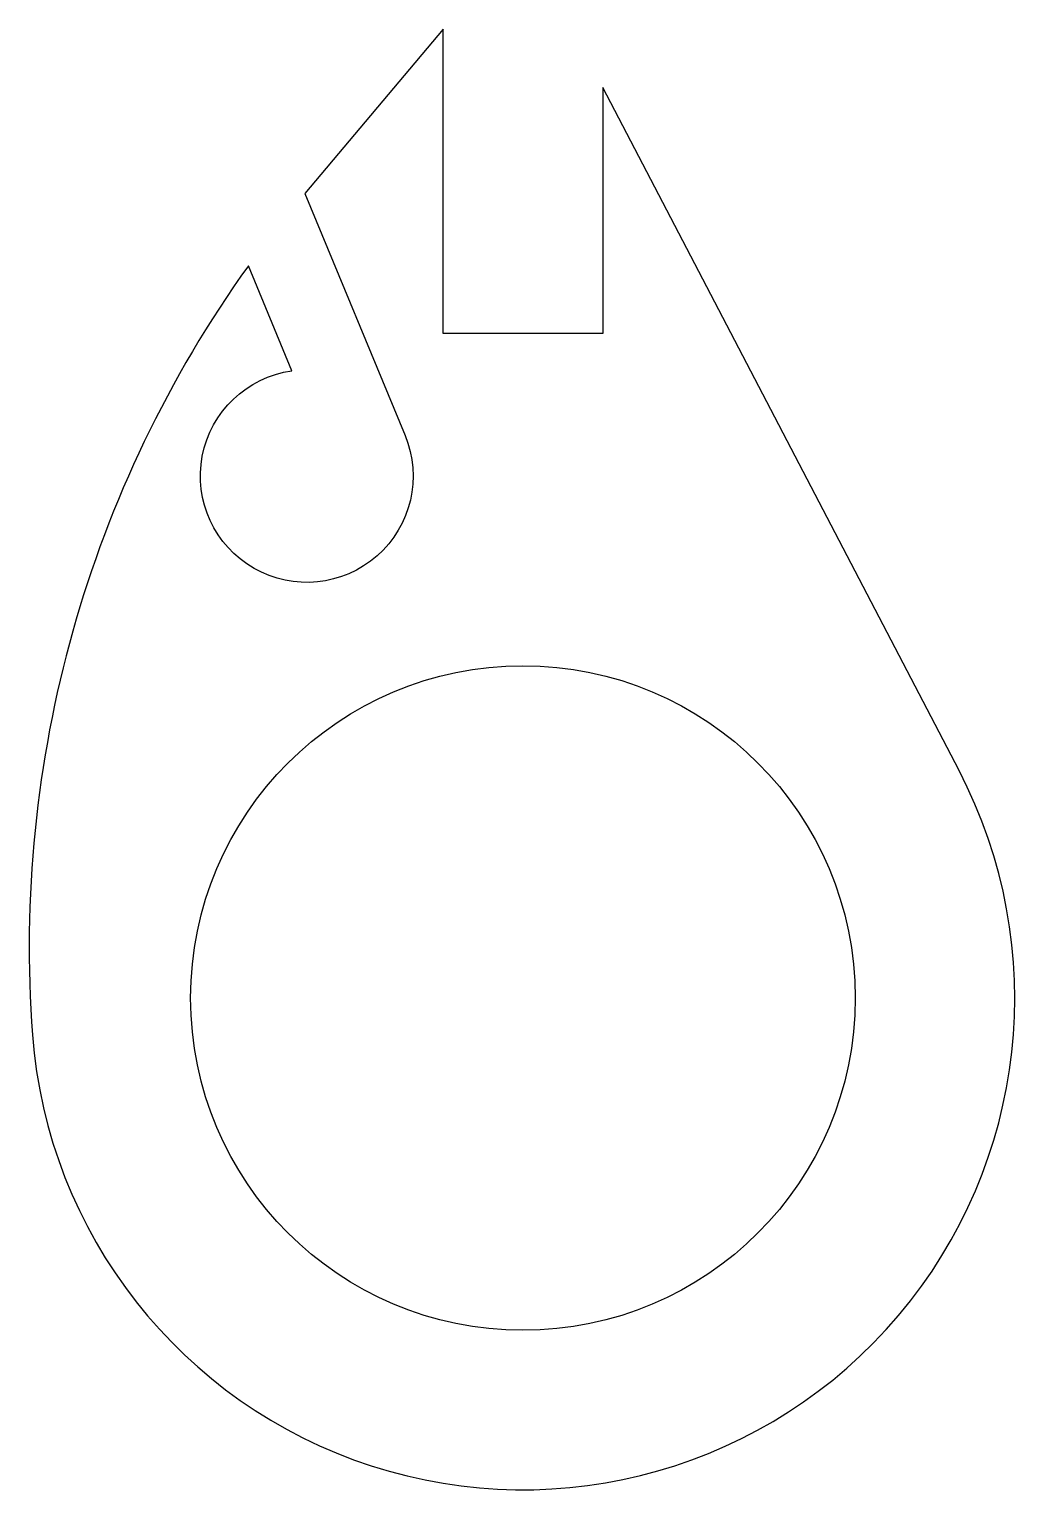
# Model space of a CAD drawing. Header units: millimetres. Extents: x -9.3 to 9.3, y -9.3 to 18.2.
import ezdxf

# ---------------------------------------------------------------- set-up
doc = ezdxf.new("R2010")
doc.units = ezdxf.units.MM
doc.layers.get('0').update_dxf_attribs({"linetype": 'CONTINUOUS'})

msp = doc.modelspace()

# ---------------------------------------------------------------- linework, layer by layer
msp.add_lwpolyline([(-2.218, 10.582, -2.923988), (-4.345, 11.797), (-5.163, 13.772, 0.175984), (-9.224, -0.69, 1.226897), (8.201, 4.278), (1.5, 17.124), (1.5, 12.5), (-1.5, 12.5), (-1.5, 18.221), (-4.104, 15.134)], format="xyb", close=True)
msp.add_circle((0, 0), 6.25)

doc.saveas('drawing.dxf')
